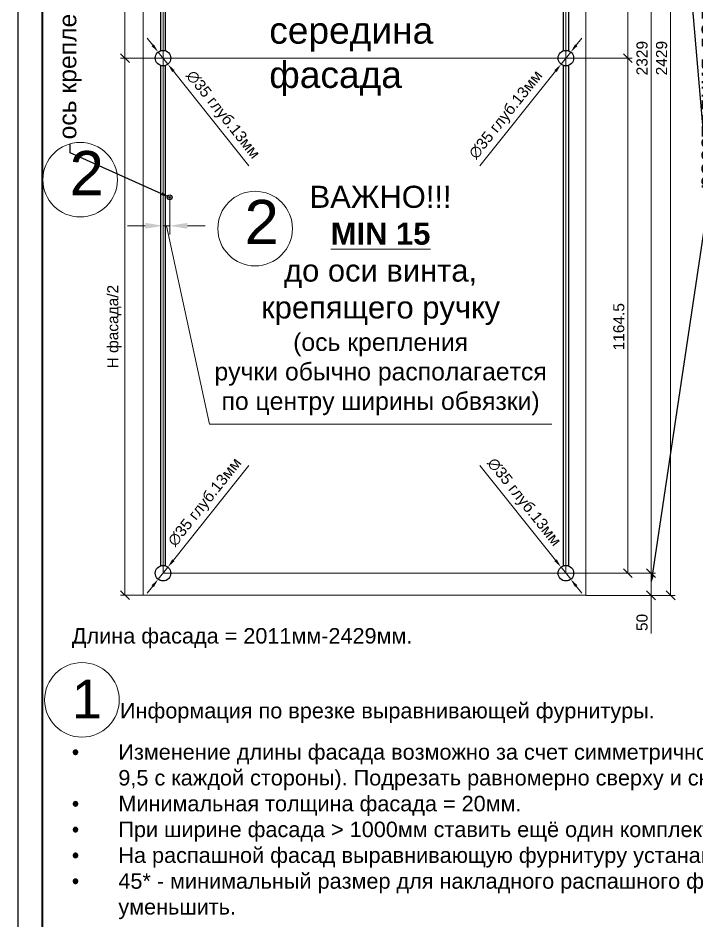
# Model space of a CAD drawing. Header units: millimetres. Extents: x 6988 to 52081, y -7456 to 23712.
# Drawn here: x 44024 to 45558, y 1432 to 3473 of the extents above; entities that cross this region are included whole.
import ezdxf
from ezdxf import colors
from ezdxf.entities.mleader import LeaderData, LeaderLine
from ezdxf.math import Vec2, Vec3

# ---------------------------------------------------------------- set-up
doc = ezdxf.new("R2010")
doc.units = ezdxf.units.MM
doc.layers.get('DEFPOINTS').update_dxf_attribs({"color": 106, "lineweight": 5})
for name, color, linetype, lineweight in [('Линии Размерные и Текст', 1, 'Continuous', 5), ('Натяжитель фасада с регулировкой по центру. Стержень укорачивается по размеру двери. Длина 1909-2329мм. Pivot TN 103.2329.02.', 5, 'Continuous', 30), ('ось винта', 6, 'Continuous', 30), ('ФАСАД', 3, 'Continuous', 5), ('шляпка винта', 211, 'Continuous', 30), ('ШТАМП', 7, 'Continuous', 30)]:
    doc.layers.add(name, color=color, linetype=linetype, lineweight=lineweight)
doc.styles.get("Standard").update_dxf_attribs({"font": 'arial.ttf'})
doc.dimstyles.get("Standard").update_dxf_attribs({"dimscale": 0, "dimtxt": 2.5, "dimasz": 2, "dimexe": 1, "dimexo": 0, "dimgap": 0.75, "dimtad": 1, "dimdsep": 46, "dimtxsty": 'Standard', "dimcen": 1.5, "dimclrd": 256, "dimclre": 256, "dimclrt": 7, "dimazin": 3, "dimtfac": 1, "dimtmove": 0, "dimatfit": 3, "dimldrblk": 'DOT', "dimfxl": 1, "dimtolj": 1, "dimtzin": 0, "dimlwd": 5, "dimlwe": 5, "dimarcsym": 0})
doc.dimstyles.new('STANDARD10', dxfattribs={"dimscale": 10, "dimtxt": 2.5, "dimasz": 2, "dimexe": 1, "dimexo": 0, "dimgap": 0.75, "dimtad": 1, "dimdsep": 46, "dimtxsty": 'Standard', "dimblk1": 'OBLIQUE', "dimblk2": 'OBLIQUE', "dimsah": 1, "dimcen": 1.5, "dimclrd": 256, "dimclre": 256, "dimclrt": 7, "dimazin": 3, "dimtfac": 1, "dimtmove": 1, "dimatfit": 3, "dimldrblk": 'DOT', "dimfxl": 1, "dimtolj": 1, "dimtzin": 0, "dimlwd": 5, "dimlwe": 5, "dimarcsym": 0})

# ---------------------------------------------------------------- blocks, each defined once
blk = doc.blocks.new('*D11')
at = {"layer": 'DEFPOINTS', "color": 0, "transparency": 16777216}
for p in [(44341, 3396.1), (44362.8, 3368.7)]:
    blk.add_point(p, dxfattribs=at)
at = {"layer": 'Линии Размерные и Текст', "lineweight": 5, "transparency": 16777216}
for p, q in [((44328.5, 3411.8), (44316.1, 3427.4)), ((44341, 3396.1), (44362.8, 3368.7)), ((44546, 3138.7), (44375.2, 3353.1))]:
    blk.add_line(p, q, dxfattribs=at)
at = {"layer": 'Линии Размерные и Текст', "transparency": 16777216}
for points in [[(44331.1, 3413.8), (44325.9, 3409.7), (44341, 3396.1)], [(44377.9, 3355.2), (44372.6, 3351), (44362.8, 3368.7)]]:
    blk.add_solid(points, dxfattribs=at)
at = {"layer": 'Линии Размерные и Текст', "color": 7, "transparency": 16777216, "insert": (44485.7, 3253.1), "char_height": 25, "attachment_point": 5, "rotation": 308.536}
blk.add_mtext('\\A1;∅35 глуб.13мм', dxfattribs=at)
blk = doc.blocks.new('_Dot')
at = {"color": 0, "linetype": 'ByBlock', "lineweight": -2}
blk.add_line((-0.5, 0), (-1, 0), dxfattribs=at)
at = {"color": 0, "linetype": 'ByBlock', "const_width": 0.5}
blk.add_lwpolyline([(-0.25, 0, 1), (0.25, 0, 1)], format="xyb", close=True, dxfattribs=at)
blk = doc.blocks.new('*D13')
at = {"layer": 'DEFPOINTS', "color": 0, "transparency": 16777216}
for p in [(45272.8, 3396.1), (45251, 3368.7)]:
    blk.add_point(p, dxfattribs=at)
at = {"layer": 'Линии Размерные и Текст', "lineweight": 5, "transparency": 16777216}
for p, q in [((45285.2, 3411.8), (45297.7, 3427.4)), ((45272.8, 3396.1), (45251, 3368.7)), ((45067.8, 3138.7), (45238.5, 3353.1))]:
    blk.add_line(p, q, dxfattribs=at)
at = {"layer": 'Линии Размерные и Текст', "transparency": 16777216}
for points in [[(45282.6, 3413.8), (45287.9, 3409.7), (45272.8, 3396.1)], [(45235.9, 3355.2), (45241.1, 3351), (45251, 3368.7)]]:
    blk.add_solid(points, dxfattribs=at)
at = {"layer": 'Линии Размерные и Текст', "color": 7, "transparency": 16777216, "insert": (45128, 3253.1), "char_height": 25, "attachment_point": 5, "rotation": 51.464}
blk.add_mtext('\\A1;∅35 глуб.13мм', dxfattribs=at)
blk = doc.blocks.new('_OBLIQUE')
at = {"color": 0, "linetype": 'ByBlock'}
blk.add_line((-0.5, -0.5), (0.5, 0.5), dxfattribs=at)
blk = doc.blocks.new('*D18')
at = {"layer": 'DEFPOINTS', "color": 0, "transparency": 16777216}
for p in [(45279.4, 4546.9), (44351.9, 2217.9), (45454.1, 2217.9)]:
    blk.add_point(p, dxfattribs=at)
at = {"layer": 'Линии Размерные и Текст', "lineweight": 5, "transparency": 16777216}
for p, q in [((45279.4, 4546.9), (45464.1, 4546.9)), ((45454.1, 4546.9), (45454.1, 2217.9)), ((44351.9, 2217.9), (45464.1, 2217.9))]:
    blk.add_line(p, q, dxfattribs=at)
at = {"layer": 'Линии Размерные и Текст', "lineweight": 5, "transparency": 16777216, "xscale": 20, "yscale": 20, "zscale": 20}
for p, rotation in [((45454.1, 4546.9), 90), ((45454.1, 2217.9), 270)]:
    blk.add_blockref('_OBLIQUE', p, dxfattribs=dict(at, rotation=rotation))
at = {"layer": 'Линии Размерные и Текст', "color": 7, "transparency": 16777216, "insert": (45433.9, 3382.4), "char_height": 25, "attachment_point": 5, "rotation": 90}
blk.add_mtext('\\A1;2329', dxfattribs=at)
blk = doc.blocks.new('*D19')
at = {"layer": 'DEFPOINTS', "color": 0, "transparency": 16777216}
for p in [(45261.9, 4643.1), (45306.9, 4596.9), (45261.9, 2217.9)]:
    blk.add_point(p, dxfattribs=at)
at = {"layer": 'Линии Размерные и Текст', "lineweight": 5, "transparency": 16777216}
for p, q in [((45261.9, 2217.9), (45261.9, 4653.1)), ((45306.9, 4643.1), (45261.9, 4643.1)), ((45306.9, 4596.9), (45306.9, 4653.1))]:
    blk.add_line(p, q, dxfattribs=at)
at = {"layer": 'Линии Размерные и Текст', "lineweight": 5, "transparency": 16777216, "xscale": 20, "yscale": 20, "zscale": 20, "rotation": 180}
blk.add_blockref('_OBLIQUE', (45261.9, 4643.1), dxfattribs=at)
at = {"layer": 'Линии Размерные и Текст', "lineweight": 5, "transparency": 16777216, "xscale": 20, "yscale": 20, "zscale": 20}
blk.add_blockref('_OBLIQUE', (45306.9, 4643.1), dxfattribs=at)
at = {"layer": 'Линии Размерные и Текст', "color": 7, "transparency": 16777216, "insert": (45286.9, 4663.3), "char_height": 25, "attachment_point": 5}
blk.add_mtext('\\A1;45*', dxfattribs=at)
blk = doc.blocks.new('*D20')
at = {"layer": 'DEFPOINTS', "color": 0, "transparency": 16777216}
for p in [(44362.8, 2231.6), (44341, 2204.2)]:
    blk.add_point(p, dxfattribs=at)
at = {"layer": 'Линии Размерные и Текст', "lineweight": 5, "transparency": 16777216}
for p, q in [((44546, 2461.6), (44375.2, 2247.3)), ((44341, 2204.2), (44362.8, 2231.6)), ((44328.5, 2188.6), (44316.1, 2173))]:
    blk.add_line(p, q, dxfattribs=at)
at = {"layer": 'Линии Размерные и Текст', "transparency": 16777216}
for points in [[(44372.6, 2249.3), (44377.9, 2245.2), (44362.8, 2231.6)], [(44325.9, 2190.7), (44331.1, 2186.5), (44341, 2204.2)]]:
    blk.add_solid(points, dxfattribs=at)
at = {"layer": 'Линии Размерные и Текст', "color": 7, "transparency": 16777216, "insert": (44448, 2377.3), "char_height": 25, "attachment_point": 5, "rotation": 51.464}
blk.add_mtext('\\A1;∅35 глуб.13мм', dxfattribs=at)
blk = doc.blocks.new('*D21')
at = {"layer": 'DEFPOINTS', "color": 0, "transparency": 16777216}
for p in [(45251, 2231.6), (45272.8, 2204.2)]:
    blk.add_point(p, dxfattribs=at)
at = {"layer": 'Линии Размерные и Текст', "lineweight": 5, "transparency": 16777216}
for p, q in [((45067.8, 2461.6), (45238.5, 2247.3)), ((45272.8, 2204.2), (45251, 2231.6)), ((45285.2, 2188.6), (45297.7, 2173))]:
    blk.add_line(p, q, dxfattribs=at)
at = {"layer": 'Линии Размерные и Текст', "transparency": 16777216}
for points in [[(45241.1, 2249.3), (45235.9, 2245.2), (45251, 2231.6)], [(45287.9, 2190.7), (45282.6, 2186.5), (45272.8, 2204.2)]]:
    blk.add_solid(points, dxfattribs=at)
at = {"layer": 'Линии Размерные и Текст', "color": 7, "transparency": 16777216, "insert": (45165.8, 2377.3), "char_height": 25, "attachment_point": 5, "rotation": 308.536}
blk.add_mtext('\\A1;∅35 глуб.13мм', dxfattribs=at)
blk = doc.blocks.new('*D24')
at = {"layer": 'DEFPOINTS', "color": 0, "transparency": 16777216}
for p in [(45306.9, 4596.9), (45306.9, 2167.9), (45498.4, 2167.9)]:
    blk.add_point(p, dxfattribs=at)
at = {"layer": 'Линии Размерные и Текст', "lineweight": 5, "transparency": 16777216}
for p, q in [((45306.9, 4596.9), (45508.4, 4596.9)), ((45498.4, 4596.9), (45498.4, 2167.9)), ((45306.9, 2167.9), (45508.4, 2167.9))]:
    blk.add_line(p, q, dxfattribs=at)
at = {"layer": 'Линии Размерные и Текст', "lineweight": 5, "transparency": 16777216, "xscale": 20, "yscale": 20, "zscale": 20}
for p, rotation in [((45498.4, 4596.9), 90), ((45498.4, 2167.9), 270)]:
    blk.add_blockref('_OBLIQUE', p, dxfattribs=dict(at, rotation=rotation))
at = {"layer": 'Линии Размерные и Текст', "color": 7, "transparency": 16777216, "insert": (45478.1, 3382.4), "char_height": 25, "attachment_point": 5, "rotation": 90}
blk.add_mtext('\\A1;2429', dxfattribs=at)
blk = doc.blocks.new('*D70')
at = {"layer": 'DEFPOINTS', "color": 0, "transparency": 16777216}
for p in [(44351.9, 4546.9), (44351.9, 3382.4), (45401.7, 3382.4)]:
    blk.add_point(p, dxfattribs=at)
at = {"layer": 'Линии Размерные и Текст', "lineweight": 5, "transparency": 16777216}
for p, q in [((44351.9, 4546.9), (45411.7, 4546.9)), ((45401.7, 4546.9), (45401.7, 3382.4)), ((44351.9, 3382.4), (45411.7, 3382.4))]:
    blk.add_line(p, q, dxfattribs=at)
at = {"layer": 'Линии Размерные и Текст', "lineweight": 5, "transparency": 16777216, "xscale": 20, "yscale": 20, "zscale": 20}
for p, rotation in [((45401.7, 4546.9), 90), ((45401.7, 3382.4), 270)]:
    blk.add_blockref('_OBLIQUE', p, dxfattribs=dict(at, rotation=rotation))
at = {"layer": 'Линии Размерные и Текст', "color": 7, "transparency": 16777216, "insert": (45381.4, 3989.7), "char_height": 25, "attachment_point": 5, "rotation": 90}
blk.add_mtext('\\A1;1164.5', dxfattribs=at)
blk = doc.blocks.new('*D48')
at = {"layer": 'DEFPOINTS', "color": 0, "transparency": 16777216}
for p in [(44351.9, 2217.9), (45454.1, 2217.9), (45306.9, 2167.9)]:
    blk.add_point(p, dxfattribs=at)
at = {"layer": 'Линии Размерные и Текст', "lineweight": 5, "transparency": 16777216}
for p, q in [((44351.9, 2217.9), (45464.1, 2217.9)), ((45454.1, 2167.9), (45454.1, 2217.9)), ((45306.9, 2167.9), (45464.1, 2167.9)), ((45454.1, 2081.3), (45454.1, 2167.9))]:
    blk.add_line(p, q, dxfattribs=at)
at = {"layer": 'Линии Размерные и Текст', "lineweight": 5, "transparency": 16777216, "xscale": 20, "yscale": 20, "zscale": 20}
for p, rotation in [((45454.1, 2217.9), 90), ((45454.1, 2167.9), 270)]:
    blk.add_blockref('_OBLIQUE', p, dxfattribs=dict(at, rotation=rotation))
at = {"layer": 'Линии Размерные и Текст', "color": 7, "transparency": 16777216, "insert": (45433.9, 2106.6), "char_height": 25, "attachment_point": 5, "rotation": 90}
blk.add_mtext('\\A1;50', dxfattribs=at)
blk = doc.blocks.new('*D104')
at = {"layer": 'DEFPOINTS', "color": 0, "transparency": 16777216}
for p in [(44351.9, 4643.1), (44306.9, 4596.9), (44351.9, 2217.9)]:
    blk.add_point(p, dxfattribs=at)
at = {"layer": 'Линии Размерные и Текст', "lineweight": 5, "transparency": 16777216}
for p, q in [((44306.9, 4596.9), (44306.9, 4653.1)), ((44306.9, 4643.1), (44351.9, 4643.1)), ((44351.9, 2217.9), (44351.9, 4653.1))]:
    blk.add_line(p, q, dxfattribs=at)
at = {"layer": 'Линии Размерные и Текст', "lineweight": 5, "transparency": 16777216, "xscale": 20, "yscale": 20, "zscale": 20, "rotation": 180}
blk.add_blockref('_OBLIQUE', (44306.9, 4643.1), dxfattribs=at)
at = {"layer": 'Линии Размерные и Текст', "lineweight": 5, "transparency": 16777216, "xscale": 20, "yscale": 20, "zscale": 20}
blk.add_blockref('_OBLIQUE', (44351.9, 4643.1), dxfattribs=at)
at = {"layer": 'Линии Размерные и Текст', "color": 7, "transparency": 16777216, "insert": (44326.9, 4663.3), "char_height": 25, "attachment_point": 5}
blk.add_mtext('\\A1;45*', dxfattribs=at)
blk = doc.blocks.new('*D105')
at = {"layer": 'DEFPOINTS', "color": 0, "transparency": 16777216}
for p in [(44351.9, 3382.4), (45401.7, 3382.4), (44351.9, 2217.9)]:
    blk.add_point(p, dxfattribs=at)
at = {"layer": 'Линии Размерные и Текст', "lineweight": 5, "transparency": 16777216}
for p, q in [((44351.9, 3382.4), (45411.7, 3382.4)), ((45401.7, 2217.9), (45401.7, 3382.4)), ((44351.9, 2217.9), (45411.7, 2217.9))]:
    blk.add_line(p, q, dxfattribs=at)
at = {"layer": 'Линии Размерные и Текст', "lineweight": 5, "transparency": 16777216, "xscale": 20, "yscale": 20, "zscale": 20}
for p, rotation in [((45401.7, 3382.4), 90), ((45401.7, 2217.9), 270)]:
    blk.add_blockref('_OBLIQUE', p, dxfattribs=dict(at, rotation=rotation))
at = {"layer": 'Линии Размерные и Текст', "color": 7, "transparency": 16777216, "insert": (45381.4, 2775.2), "char_height": 25, "attachment_point": 5, "rotation": 90}
blk.add_mtext('\\A1;1164.5', dxfattribs=at)
blk = doc.blocks.new('*D111')
at = {"layer": 'DEFPOINTS', "color": 0, "transparency": 16777216}
for p in [(44306.9, 4596.4), (44265.8, 3382.4), (44351.9, 3382.4)]:
    blk.add_point(p, dxfattribs=at)
at = {"layer": 'Линии Размерные и Текст', "lineweight": 5, "transparency": 16777216}
for p, q in [((44306.9, 4596.4), (44255.8, 4596.4)), ((44265.8, 4596.4), (44265.8, 3382.4)), ((44351.9, 3382.4), (44255.8, 3382.4))]:
    blk.add_line(p, q, dxfattribs=at)
at = {"layer": 'Линии Размерные и Текст', "lineweight": 5, "transparency": 16777216, "xscale": 20, "yscale": 20, "zscale": 20}
for p, rotation in [((44265.8, 4596.4), 90), ((44265.8, 3382.4), 270)]:
    blk.add_blockref('_OBLIQUE', p, dxfattribs=dict(at, rotation=rotation))
at = {"layer": 'Линии Размерные и Текст', "color": 7, "transparency": 16777216, "insert": (44242.1, 3989.4), "char_height": 25, "attachment_point": 5, "rotation": 90}
blk.add_mtext('\\A1;H фасада/2', dxfattribs=at)
blk = doc.blocks.new('*D112')
at = {"layer": 'DEFPOINTS', "color": 0, "transparency": 16777216}
for p in [(44351.9, 3382.4), (44265.8, 2168.4), (44306.9, 2168.4)]:
    blk.add_point(p, dxfattribs=at)
at = {"layer": 'Линии Размерные и Текст', "lineweight": 5, "transparency": 16777216}
for p, q in [((44351.9, 3382.4), (44255.8, 3382.4)), ((44265.8, 3382.4), (44265.8, 2168.4)), ((44306.9, 2168.4), (44255.8, 2168.4))]:
    blk.add_line(p, q, dxfattribs=at)
at = {"layer": 'Линии Размерные и Текст', "lineweight": 5, "transparency": 16777216, "xscale": 20, "yscale": 20, "zscale": 20}
for p, rotation in [((44265.8, 3382.4), 90), ((44265.8, 2168.4), 270)]:
    blk.add_blockref('_OBLIQUE', p, dxfattribs=dict(at, rotation=rotation))
at = {"layer": 'Линии Размерные и Текст', "color": 7, "transparency": 16777216, "insert": (44242.1, 2775.4), "char_height": 25, "attachment_point": 5, "rotation": 90}
blk.add_mtext('\\A1;H фасада/2', dxfattribs=at)
blk = doc.blocks.new('*D134')
at = {"layer": 'DEFPOINTS', "color": 0, "transparency": 16777216}
for p in [(44351.9, 3067.7), (44366.9, 3067.7), (44351.9, 3003.4)]:
    blk.add_point(p, dxfattribs=at)
at = {"layer": 'Линии Размерные и Текст', "lineweight": 5, "transparency": 16777216}
for p, q in [((44351.9, 3067.7), (44351.9, 2983.4)), ((44366.9, 3067.7), (44366.9, 2983.4)), ((44311.9, 3003.4), (44271.9, 3003.4)), ((44366.9, 3003.4), (44351.9, 3003.4)), ((44366.9, 3003.4), (44351.9, 3003.4)), ((44359.4, 3003.4), (44456.8, 2555.2)), ((44406.9, 3003.4), (44446.9, 3003.4)), ((44456.8, 2555.2), (45229.9, 2555.2))]:
    blk.add_line(p, q, dxfattribs=at)
at = {"layer": 'Линии Размерные и Текст', "transparency": 16777216}
for points in [[(44311.9, 3010), (44311.9, 2996.7), (44351.9, 3003.4)], [(44406.9, 3010), (44406.9, 2996.7), (44366.9, 3003.4)]]:
    blk.add_solid(points, dxfattribs=at)
at = {"layer": 'Линии Размерные и Текст', "color": 7, "transparency": 16777216, "insert": (44843.3, 2834.5), "char_height": 50, "attachment_point": 5}
blk.add_mtext('\\A1;ВАЖНО!!! \\P{\\fArial|b1|i0|c204|p34;\\LMIN 15\\P}до оси винта, \\Pкрепящего ручку{\\H0.8x;\\P(ось крепления \\Pручки обычно располагается \\Pпо центру ширины обвязки)}', dxfattribs=at)

msp = doc.modelspace()

# ---------------------------------------------------------------- linework, layer by layer
at = {"layer": 'Линии Размерные и Текст'}
for centre in [(44164.681, 3107.583), (44559.937, 2997.071), (44168.784, 1931.595)]:
    msp.add_circle(centre, 84.286, dxfattribs=at)
at = {"layer": 'Натяжитель фасада с регулировкой по центру. Стержень укорачивается по размеру двери. Длина 1909-2329мм. Pivot TN 103.2329.02.'}
for points in [[(44346.134, 4530.405), (44346.134, 3398.962)], [(44357.634, 3398.962), (44357.634, 4530.405)], [(45256.134, 3398.962), (45256.134, 4530.405)], [(45267.634, 4530.405), (45267.634, 3398.962)], [(44346.134, 3365.905), (44346.134, 2234.462)], [(44357.634, 2234.462), (44357.634, 3365.905)], [(45256.134, 2234.462), (45256.134, 3365.905)], [(45267.634, 3365.905), (45267.634, 2234.462)]]:
    msp.add_lwpolyline(points, dxfattribs=at)
for centre in [(44351.884, 3382.434), (45261.884, 3382.434), (44351.884, 2217.934), (45261.884, 2217.934)]:
    msp.add_circle(centre, 17.5, dxfattribs=at)
at = {"layer": 'ось винта'}
msp.add_circle((44366.884, 3067.727), 2, dxfattribs=at)
at = {"layer": 'ФАСАД'}
msp.add_lwpolyline([(44306.884, 4596.934), (45306.884, 4596.934), (45306.884, 2167.934), (44306.884, 2167.934)], close=True, dxfattribs=at)
at = {"layer": 'шляпка винта'}
msp.add_circle((44366.884, 3067.727), 5.5, dxfattribs=at)
at = {"layer": 'ШТАМП'}
msp.add_lwpolyline([(47141.313, 5096.995), (47141.313, 587.715), (44024.463, 587.715), (44024.463, 5096.995)], close=True, dxfattribs=at)
at = {"layer": 'ШТАМП', "lineweight": 40}
msp.add_lwpolyline([(47086.313, 4876.995), (47086.313, 642.715), (44079.463, 642.715), (44079.463, 4876.995)], close=True, dxfattribs=at)

# ---------------------------------------------------------------- texts
at = {"layer": 'Линии Размерные и Текст', "attachment_point": 1}
for s, width, heights, insert, char_height in [('середина\\Pфасада', 441.09674, [0], (44591.825, 3475.067), 60), ('{\\H2.5x;2}', 1115.45298, [0], (44140.68, 3172.417), 40), ('{\\H2.5x;2}', 1115.45298, [0], (44535.936, 3061.905), 40), ('Длина фасада = 2011мм-2429мм.\\P\\P{\\H2.5x;1}   Информация по врезке выравнивающей фурнитуры.\\P\\pi-105,l105,t105;{\\fSymbol|b0|i0|c2|p18;·^I}Изменение длины фасада возможно за счет симметричного укорачивания стержней натяжителя. Шаг подрезки 19мм (по 9,5 с каждой стороны). Подрезать равномерно сверху и снизу.\\P{\\fSymbol|b0|i0|c2|p18;·^I}Минимальная толщина фасада = 20мм.\\P{\\fSymbol|b0|i0|c2|p18;·^I}При ширине фасада > 1000мм ставить ещё один комплект выравнивающей фурнитуры посередине.\\P{\\fSymbol|b0|i0|c2|p18;·^I}На распашной фасад выравнивающую фурнитуру устанавливать только со стороны противоположной петлям.\\P{\\fSymbol|b0|i0|c2|p18;·^I}45* - минимальный размер для накладного распашного фасада. При вкладном или раздвижном фасаде расстояние можно уменьшить.', 2940.3082, [1323.346], (44146.005, 2093.881), 35)]:
    msp.add_mtext_dynamic_manual_height_columns(s, width=width, gutter_width=20, heights=heights, dxfattribs=dict(at, insert=insert, char_height=char_height))

# ---------------------------------------------------------------- dimensions: what is measured, and where the dimension line sits
at = {"layer": 'Линии Размерные и Текст'}
for base, p1, p2, angle, override, picture, middle in [((44351.884, 4643.132), (44306.884, 4596.934), (44351.884, 2217.934), 180, {"dimscale": 10, "dimpost": '*', "dimblk1": 'OBLIQUE', "dimblk2": 'OBLIQUE', "dimsah": 1, "dimtmove": 1}, '*D104', (44326.884, 4643.132)), ((45401.684, 3382.434), (44351.884, 4546.934), (44351.884, 3382.434), 90, {"dimscale": 10, "dimblk1": 'OBLIQUE', "dimblk2": 'OBLIQUE', "dimsah": 1, "dimtmove": 1}, '*D70', (45401.684, 3989.684)), ((45401.684, 3382.434), (44351.884, 2217.934), (44351.884, 3382.434), 270, {"dimscale": 10, "dimblk1": 'OBLIQUE', "dimblk2": 'OBLIQUE', "dimsah": 1, "dimtmove": 1}, '*D105', (45401.684, 2775.184)), ((45454.136, 2217.934), (45306.884, 2167.934), (44351.884, 2217.934), 270, {"dimscale": 10, "dimblk1": 'OBLIQUE', "dimblk2": 'OBLIQUE', "dimsah": 1, "dimtmove": 1}, '*D48', (45454.136, 2106.626))]:
    dim = msp.add_linear_dim(base=base, p1=p1, p2=p2, angle=angle, dimstyle='Standard', override=override, dxfattribs=at)
    dim.commit()
    dim.dimension.update_dxf_attribs({"geometry": picture, "text_midpoint": middle, "dimtype": 160})
dim = msp.add_linear_dim(base=(45261.884, 4643.132), p1=(45306.884, 4596.934), p2=(45261.884, 2217.934), dimstyle='Standard', override={"dimscale": 10, "dimpost": '*', "dimblk1": 'OBLIQUE', "dimblk2": 'OBLIQUE', "dimsah": 1, "dimtmove": 1}, dxfattribs=at)
dim.commit()
dim.dimension.update_dxf_attribs({"geometry": '*D19', "text_midpoint": (45286.884, 4643.132), "dimtype": 160})
for base, p1, p2, picture, middle in [((44265.756, 3382.434), (44306.884, 4596.434), (44351.884, 3382.434), '*D111', (44242.072, 3989.434)), ((44265.756, 2168.434), (44351.884, 3382.434), (44306.884, 2168.434), '*D112', (44242.072, 2775.434))]:
    dim = msp.add_linear_dim(base=base, p1=p1, p2=p2, angle=90, text='H фасада/2', dimstyle='STANDARD10', dxfattribs=at)
    dim.commit()
    dim.dimension.update_dxf_attribs({"geometry": picture, "text_midpoint": middle})
for base, p1, p2, picture, middle in [((45498.39, 2167.934), (45306.884, 4596.934), (45306.884, 2167.934), '*D24', (45478.126, 3382.434)), ((45454.136, 2217.934), (45279.384, 4546.934), (44351.884, 2217.934), '*D18', (45433.863, 3382.434))]:
    dim = msp.add_linear_dim(base=base, p1=p1, p2=p2, angle=90, dimstyle='Standard', override={"dimscale": 10, "dimblk1": 'OBLIQUE', "dimblk2": 'OBLIQUE', "dimsah": 1, "dimtmove": 1}, dxfattribs=at)
    dim.commit()
    dim.dimension.update_dxf_attribs({"geometry": picture, "text_midpoint": middle})
dim = msp.add_linear_dim(base=(44351.884, 3003.377), p1=(44366.884, 3067.727), p2=(44351.884, 3067.727), text='ВАЖНО!!! \\P{\\fArial|b1|i0|c204|p34;\\LMIN <>\\P}до оси винта, \\Pкрепящего ручку{\\H0.8x;\\P(ось крепления \\Pручки обычно располагается \\Pпо центру ширины обвязки)}', dimstyle='Standard', override={"dimscale": 20, "dimsah": 1, "dimtmove": 1}, dxfattribs=at)
dim.commit()
dim.dimension.update_dxf_attribs({"geometry": '*D134', "text_midpoint": (44471.775, 2555.16), "dimtype": 160})
for p1, p2, picture, middle in [((44340.982, 3396.123), (44362.787, 3368.745), '*D11', (44485.729, 3253.124)), ((45272.787, 3396.123), (45250.982, 3368.745), '*D13', (45128.039, 3253.124)), ((44340.982, 2204.245), (44362.787, 2231.623), '*D20', (44447.971, 2377.316)), ((45272.787, 2204.245), (45250.982, 2231.623), '*D21', (45165.797, 2377.316))]:
    dim = msp.add_diameter_dim_2p(p1=p1, p2=p2, dimstyle='Standard', override={"dimscale": 10, "dimlfac": 1, "dimpost": ' глуб.13мм', "dimsah": 1, "dimtmove": 1}, dxfattribs=at)
    dim.commit()
    dim.dimension.update_dxf_attribs({"geometry": picture, "text_midpoint": middle})

# ---------------------------------------------------------------- leaders
ml = msp.add_multileader_mtext('Standard', dxfattribs=at)
ml.set_content('расстояния должны быть равны.', color=5)
ml.set_leader_properties(color=256)
ml.build(insert=Vec2(0, 0))
ml.multileader.update_dxf_attribs({"text_left_attachment_type": 2, "text_right_attachment_type": 2, "dogleg_length": 2, "arrow_head_size": 20})
ctx = ml.context
ctx.base_point, ctx.char_height, ctx.arrow_head_size, ctx.landing_gap_size, ctx.plane_origin, ctx.plane_x_axis, ctx.plane_y_axis = Vec3(45584.943, 3084.559), 40, 20, 10, Vec3(45388.569, 3735.577), Vec3(0, 1), Vec3(-1, 0)
ctx.left_attachment, ctx.right_attachment, ctx.text_align_type = 2, 2, 2
notes = []
notes.append((ctx, [(1, (1, 1, 0), (45584.943, 3064.559), (0, 1), 20, [(2, [(45454.136, 4571.934)], 0, []), (1, [(45454.136, 2192.934)], 0, [])])]))
ctx.mtext.insert, ctx.mtext.text_direction, ctx.mtext.rotation, ctx.mtext.width, ctx.mtext.alignment, ctx.mtext.flow_direction = Vec3(45558.913, 3939.852), Vec3(0, 1), 1.57079633, 990.17537, 3, 5
ml = msp.add_multileader_mtext('Standard', dxfattribs=at)
ml.set_content('ось крепления винта ручки', color=5)
ml.set_leader_properties(color=256)
ml.build(insert=Vec2(0, 0))
ml.multileader.update_dxf_attribs({"text_left_attachment_type": 2, "text_right_attachment_type": 2, "dogleg_length": 20, "arrow_head_size": 20})
ctx = ml.context
ctx.base_point, ctx.char_height, ctx.arrow_head_size, ctx.landing_gap_size, ctx.plane_origin, ctx.plane_x_axis, ctx.plane_y_axis = Vec3(44141.881, 3188.593), 40, 20, 10, Vec3(44366.884, 3067.727), Vec3(0, 1), Vec3(-1, 0)
ctx.left_attachment, ctx.right_attachment = 2, 2
notes.append((ctx, [(1, (1, 1, 0), (44141.881, 3168.593), (0, 1), 20, [(0, [(44366.884, 3067.727)], 0, [])])]))
ctx.mtext.insert, ctx.mtext.text_direction, ctx.mtext.rotation, ctx.mtext.flow_direction = Vec3(44116.001, 3198.593), Vec3(0, 1), 1.57079633, 5
for ctx, leaders in notes:
    for number, flags, end, landing, length, lines in leaders:
        leader = LeaderData()
        leader.index, (leader.has_last_leader_line, leader.has_dogleg_vector, leader.attachment_direction) = number, flags
        leader.last_leader_point, leader.dogleg_vector, leader.dogleg_length = Vec3(end), Vec3(landing), length
        for number, points, colour, breaks in lines:
            line = LeaderLine()
            line.index, line.vertices, line.color, line.breaks = number, Vec3.list(points), colors.encode_raw_color(colour), breaks
            leader.lines.append(line)
        ctx.leaders.append(leader)

doc.saveas('drawing.dxf')
